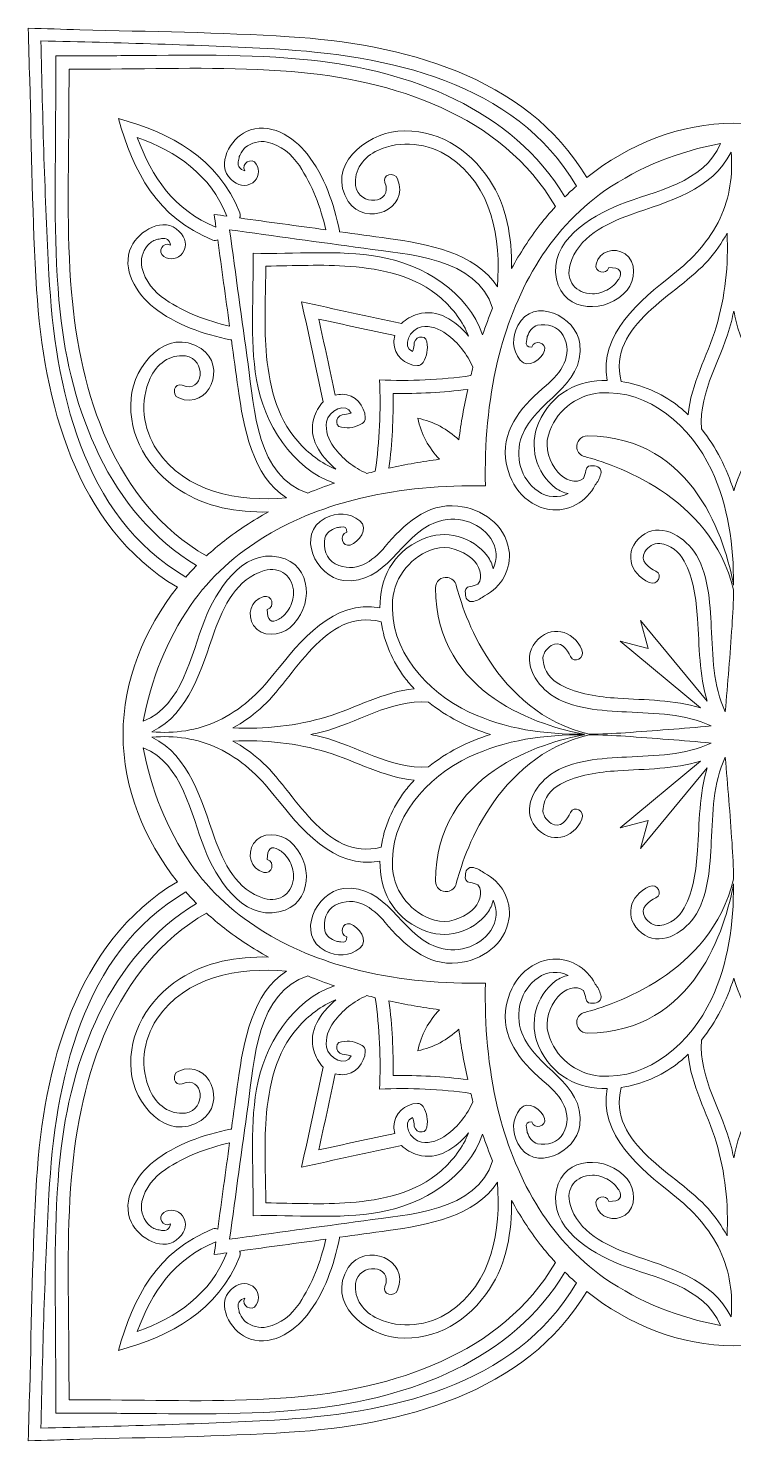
# Model space of a CAD drawing. Header units: inches. Extents: x 62 to 648, y -395 to -12.
# Drawn here: x 62.2 to 150, y -187.8 to -12.2 of the extents above; entities that cross this region are included whole.
import ezdxf

# ---------------------------------------------------------------- set-up
doc = ezdxf.new("R2010")
doc.units = ezdxf.units.IN
doc.header["$MEASUREMENT"] = 0
doc.layers.add('Layer 1', color=7, linetype='Continuous')

msp = doc.modelspace()

# ---------------------------------------------------------------- linework, layer by layer
at = {"layer": 'Layer 1', "lineweight": 0}
for points, knots in [([(236.8, -155.35), (235.93, -141.47), (232.03, -125.89), (219.28, -118.31), (223.42, -113.09), (226.04, -106.66), (226.04, -100), (226.04, -93.34), (223.42, -86.91), (219.28, -81.69), (232.03, -74.11), (235.93, -58.53), (236.8, -44.65), (237.35, -35.97), (237.42, -27.26), (237.67, -18.57), (237.73, -16.43), (237.79, -14.29), (237.85, -12.15), (235.71, -12.21), (233.57, -12.27), (231.43, -12.33), (222.74, -12.58), (214.03, -12.65), (205.35, -13.2), (191.47, -14.07), (175.89, -17.97), (168.31, -30.72), (163.09, -26.58), (156.66, -23.96), (150, -23.96), (143.34, -23.96), (136.91, -26.58), (131.69, -30.72), (124.11, -17.97), (108.53, -14.07), (94.65, -13.2), (85.97, -12.65), (77.26, -12.58), (68.57, -12.33), (66.43, -12.27), (64.29, -12.21), (62.15, -12.15), (62.21, -14.29), (62.27, -16.43), (62.33, -18.57), (62.58, -27.26), (62.65, -35.97), (63.2, -44.65), (64.07, -58.53), (67.97, -74.11), (80.72, -81.69), (76.58, -86.91), (73.96, -93.34), (73.96, -100), (73.96, -106.66), (76.58, -113.09), (80.72, -118.31), (67.97, -125.89), (64.07, -141.47), (63.2, -155.35), (62.65, -164.03), (62.58, -172.74), (62.33, -181.43), (62.27, -183.57), (62.21, -185.71), (62.15, -187.85), (62.15, -187.85), (62.15, -187.85), (62.15, -187.85), (64.29, -187.79), (66.43, -187.73), (68.57, -187.67), (77.26, -187.42), (85.97, -187.35), (94.65, -186.8), (108.53, -185.93), (124.11, -182.03), (131.69, -169.28), (136.91, -173.42), (143.34, -176.04), (150, -176.04), (156.66, -176.04), (163.09, -173.42), (168.31, -169.28), (175.89, -182.03), (191.47, -185.93), (205.35, -186.8), (214.03, -187.35), (222.74, -187.42), (231.43, -187.67), (233.57, -187.73), (235.71, -187.79), (237.85, -187.85), (237.85, -187.85), (237.85, -187.85), (237.85, -187.85), (237.79, -185.71), (237.73, -183.57), (237.67, -181.43), (237.42, -172.74), (237.35, -164.03), (236.8, -155.35)], [0, 0, 0, 0, 1, 1, 1, 2, 2, 2, 3, 3, 3, 4, 4, 4, 5, 5, 5, 6, 6, 6, 7, 7, 7, 8, 8, 8, 9, 9, 9, 10, 10, 10, 11, 11, 11, 12, 12, 12, 13, 13, 13, 14, 14, 14, 15, 15, 15, 16, 16, 16, 17, 17, 17, 18, 18, 18, 19, 19, 19, 20, 20, 20, 21, 21, 21, 22, 22, 22, 23, 23, 23, 24, 24, 24, 25, 25, 25, 26, 26, 26, 27, 27, 27, 28, 28, 28, 29, 29, 29, 30, 30, 30, 31, 31, 31, 32, 32, 32, 33, 33, 33, 34, 34, 34, 34]), ([(64.73, -42.81), (64.21, -33.13), (63.94, -23.43), (63.73, -13.73), (73.43, -13.94), (83.13, -14.21), (92.81, -14.73), (106.76, -15.5), (122.81, -18.74), (130.41, -31.79), (129.92, -32.21), (129.45, -32.65), (128.98, -33.11), (122.44, -22.21), (109.57, -17.39), (97.42, -16.12), (89.54, -15.3), (81.6, -15.52), (73.69, -15.56), (71, -15.58), (68.3, -15.59), (65.6, -15.6), (65.59, -18.3), (65.58, -21), (65.56, -23.69), (65.52, -31.6), (65.3, -39.54), (66.12, -47.42), (67.39, -59.57), (72.21, -72.44), (83.11, -78.98), (82.65, -79.45), (82.21, -79.92), (81.79, -80.41), (68.74, -72.81), (65.5, -56.76), (64.73, -42.81)], [0, 0, 0, 0, 1, 1, 1, 2, 2, 2, 3, 3, 3, 4, 4, 4, 5, 5, 5, 6, 6, 6, 7, 7, 7, 8, 8, 8, 9, 9, 9, 10, 10, 10, 11, 11, 11, 12, 12, 12, 12]), ([(67.22, -22.4), (67.22, -20.68), (67.23, -18.96), (67.24, -17.24), (68.96, -17.23), (70.68, -17.22), (72.4, -17.22), (79.91, -17.18), (87.47, -16.92), (94.97, -17.54), (107.51, -18.57), (121.13, -22.85), (127.79, -34.34), (127.13, -35.06), (126.5, -35.8), (125.9, -36.57), (124.55, -38.32), (123.37, -40.15), (122.32, -42.05), (122.39, -38.18), (121.74, -34.28), (119.59, -31.01), (117.03, -27.12), (112.93, -24.56), (108.17, -24.96), (104.11, -25.3), (99.2, -29.37), (102, -33.68), (104.11, -36.94), (109.71, -34.7), (108.14, -30.89), (107.75, -29.92), (106.15, -30.35), (106.56, -31.33), (107.67, -34.03), (103.28, -34.41), (102.91, -31.72), (102.65, -29.77), (103.96, -28.12), (105.67, -27.34), (108.51, -26.03), (111.99, -26.41), (114.58, -28.16), (119.91, -31.74), (121.06, -38.3), (120.57, -44.31), (117.88, -40.07), (111.74, -38.94), (106.96, -38.29), (104.95, -38.01), (102.94, -37.73), (100.92, -37.46), (100.92, -37.42), (100.92, -37.38), (100.91, -37.34), (100.24, -34.02), (99.01, -30.48), (96.88, -27.79), (95.17, -25.64), (92.13, -23.67), (89.31, -24.99), (87.37, -25.9), (85.43, -29.07), (87.42, -30.96), (88.21, -31.71), (89.16, -32.02), (90.11, -31.36), (90.9, -30.82), (91, -29.81), (90.55, -29.04), (90.01, -28.13), (88.58, -28.96), (89.13, -29.87), (88.49, -29.73), (88.21, -29.36), (88.31, -28.76), (88.35, -28.55), (88.39, -28.34), (88.43, -28.12), (88.59, -27.69), (88.84, -27.32), (89.18, -27), (89.92, -26.39), (90.94, -26.09), (91.9, -26.31), (93.61, -26.71), (94.94, -27.77), (95.91, -29.24), (97.51, -31.68), (98.57, -34.38), (99.2, -37.22), (95.62, -36.73), (92.04, -36.24), (88.46, -35.75), (88.56, -35.58), (88.59, -35.37), (88.49, -35.12), (85.76, -28.23), (79.92, -25.21), (73.37, -23.37), (75.21, -29.92), (78.23, -35.76), (85.12, -38.49), (85.37, -38.59), (85.58, -38.56), (85.75, -38.46), (86.24, -42.04), (86.73, -45.62), (87.22, -49.2), (84.38, -48.57), (81.68, -47.51), (79.24, -45.91), (77.77, -44.94), (76.71, -43.61), (76.31, -41.9), (76.09, -40.94), (76.39, -39.92), (77, -39.18), (77.32, -38.84), (77.69, -38.59), (78.12, -38.43), (78.34, -38.39), (78.55, -38.35), (78.76, -38.31), (79.36, -38.21), (79.73, -38.49), (79.87, -39.13), (78.96, -38.58), (78.13, -40.01), (79.04, -40.55), (79.81, -41), (80.82, -40.9), (81.36, -40.11), (82.02, -39.16), (81.71, -38.21), (80.96, -37.42), (79.07, -35.43), (75.9, -37.37), (74.99, -39.31), (73.67, -42.13), (75.64, -45.17), (77.79, -46.88), (80.48, -49.01), (84.02, -50.24), (87.34, -50.91), (87.38, -50.92), (87.42, -50.92), (87.46, -50.92), (87.73, -52.94), (88.01, -54.95), (88.29, -56.96), (88.94, -61.74), (90.07, -67.88), (94.31, -70.57), (88.3, -71.06), (81.74, -69.91), (78.16, -64.58), (76.41, -61.99), (76.03, -58.51), (77.34, -55.67), (78.12, -53.96), (79.77, -52.65), (81.72, -52.91), (84.41, -53.28), (84.03, -57.67), (81.33, -56.56), (80.35, -56.15), (79.92, -57.75), (80.89, -58.14), (84.7, -59.71), (86.94, -54.11), (83.68, -52), (79.37, -49.2), (75.3, -54.11), (74.96, -58.17), (74.56, -62.93), (77.12, -67.03), (81.01, -69.59), (84.28, -71.74), (88.18, -72.39), (92.05, -72.32), (90.15, -73.37), (88.32, -74.55), (86.57, -75.9), (85.8, -76.5), (85.06, -77.13), (84.34, -77.79), (72.85, -71.13), (68.57, -57.51), (67.54, -44.97), (66.92, -37.47), (67.18, -29.91), (67.22, -22.4)], [0, 0, 0, 0, 1, 1, 1, 2, 2, 2, 3, 3, 3, 4, 4, 4, 5, 5, 5, 6, 6, 6, 7, 7, 7, 8, 8, 8, 9, 9, 9, 10, 10, 10, 11, 11, 11, 12, 12, 12, 13, 13, 13, 14, 14, 14, 15, 15, 15, 16, 16, 16, 17, 17, 17, 18, 18, 18, 19, 19, 19, 20, 20, 20, 21, 21, 21, 22, 22, 22, 23, 23, 23, 24, 24, 24, 25, 25, 25, 26, 26, 26, 27, 27, 27, 28, 28, 28, 29, 29, 29, 30, 30, 30, 31, 31, 31, 32, 32, 32, 33, 33, 33, 34, 34, 34, 35, 35, 35, 36, 36, 36, 37, 37, 37, 38, 38, 38, 39, 39, 39, 40, 40, 40, 41, 41, 41, 42, 42, 42, 43, 43, 43, 44, 44, 44, 45, 45, 45, 46, 46, 46, 47, 47, 47, 48, 48, 48, 49, 49, 49, 50, 50, 50, 51, 51, 51, 52, 52, 52, 53, 53, 53, 54, 54, 54, 55, 55, 55, 56, 56, 56, 57, 57, 57, 58, 58, 58, 59, 59, 59, 60, 60, 60, 61, 61, 61, 62, 62, 62, 63, 63, 63, 64, 64, 64, 64]), ([(85.53, -36.89), (80.33, -34.82), (77.51, -30.64), (75.72, -25.72), (80.64, -27.51), (84.82, -30.33), (86.89, -35.53), (86.36, -35.46), (85.84, -35.38), (85.31, -35.31), (85.38, -35.84), (85.46, -36.36), (85.53, -36.89)], [0, 0, 0, 0, 1, 1, 1, 2, 2, 2, 3, 3, 3, 4, 4, 4, 4]), ([(127.93, -43.37), (128.85, -47.65), (134.26, -47.67), (136.72, -44.72), (137.73, -43.51), (137.96, -41.2), (136.46, -40.22), (135.08, -39.32), (133.32, -39.85), (132.85, -41.48), (132.56, -42.51), (134.15, -42.94), (134.44, -41.92), (135.83, -41.91), (136.24, -42.39), (135.67, -43.35), (135.54, -43.53), (135.4, -43.72), (135.27, -43.9), (135.02, -44.17), (134.74, -44.4), (134.42, -44.59), (133.8, -44.93), (133.11, -45.2), (132.39, -45.19), (130.36, -45.15), (129.03, -43.55), (129.62, -41.52), (130.61, -38.13), (134.06, -36.45), (137.15, -35.35), (141.81, -33.69), (147.32, -32.29), (149.66, -27.56), (149.92, -30.35), (149.5, -33.23), (148.31, -35.76), (146.94, -38.65), (144.89, -40.82), (142.42, -42.79), (138.36, -46.01), (133.15, -50.21), (134.25, -55.95), (130.7, -55.91), (127.36, -57.43), (125.69, -61.26), (124.46, -64.07), (125.35, -67.5), (127.82, -69.34), (128.3, -69.69), (128.84, -69.92), (129.38, -70.04), (128.22, -70.58), (126.8, -70.57), (125.63, -69.75), (123.43, -68.22), (122.68, -65.37), (123.61, -62.88), (125.27, -58.44), (131.43, -56.78), (130.83, -51.41), (130.45, -47.98), (125.03, -45.41), (123.11, -49.13), (122.34, -50.62), (122.38, -52.11), (123.41, -53.44), (124.36, -54.66), (126.13, -53.24), (126.43, -52.25), (126.74, -51.24), (125.15, -50.8), (124.84, -51.82), (124.28, -51.84), (124.07, -51.59), (124.19, -51.06), (124.23, -50.88), (124.26, -50.69), (124.29, -50.5), (124.51, -49.91), (124.91, -49.26), (125.58, -49.1), (126.74, -48.83), (128.19, -49.25), (128.77, -50.38), (130.04, -52.84), (128.5, -55.03), (126.63, -56.59), (123.95, -58.83), (121.17, -61.8), (121.58, -65.63), (121.91, -68.67), (123.87, -71.48), (127.02, -72.01), (129.35, -72.39), (131.75, -71.03), (132.74, -68.96), (133.05, -68.59), (133.3, -68.14), (133.44, -67.6), (133.62, -66.93), (133, -66.51), (132.47, -66.59), (132.08, -66.49), (131.65, -66.64), (131.58, -67.16), (131.53, -67.51), (131.42, -67.84), (131.29, -68.14), (130.4, -68.9), (128.89, -68.31), (128.11, -67.37), (127.04, -66.09), (126.44, -64.4), (126.91, -62.75), (127.72, -59.94), (130.32, -57.75), (133.28, -57.52), (139.52, -57.04), (144.68, -61.73), (147.21, -67.07), (149.36, -71.57), (149.98, -76.49), (149.97, -81.41), (148.99, -76.12), (145.21, -62.93), (131.77, -62.86), (130.96, -62.85), (130.35, -63.58), (130.47, -64.38), (130.55, -64.9), (130.93, -65.32), (131.44, -65.44), (134.78, -66.29), (147.13, -70.2), (149.97, -82), (149.95, -83.51), (149.88, -85.02), (149.78, -86.51), (149.54, -90.07), (149.25, -93.63), (148.94, -97.19), (147.39, -93.9), (147.4, -90.24), (147.2, -86.66), (147.02, -83.59), (146.87, -79.8), (145.01, -77.2), (143.63, -75.25), (140.73, -73.51), (138.5, -75.33), (136.28, -77.14), (136.98, -80), (139.48, -81.1), (140.44, -81.52), (141.28, -80.11), (140.31, -79.68), (139.44, -79.29), (138.2, -78.38), (138.94, -77.27), (139.35, -76.64), (139.99, -76.17), (140.78, -76.25), (142.14, -76.38), (143.22, -77.25), (143.84, -78.44), (144.99, -80.62), (145.33, -83.15), (145.49, -85.58), (145.71, -89.04), (145.69, -92.56), (146.69, -95.86), (146.69, -95.86), (138.37, -85.84), (138.37, -85.84), (138.37, -85.84), (139.32, -89.32), (139.32, -89.32), (139.32, -89.32), (135.84, -88.37), (135.84, -88.37), (135.84, -88.37), (145.86, -96.69), (145.86, -96.69), (142.56, -95.69), (139.04, -95.71), (135.58, -95.49), (133.15, -95.33), (130.62, -94.99), (128.44, -93.84), (127.25, -93.22), (126.38, -92.14), (126.25, -90.78), (126.17, -89.99), (126.64, -89.35), (127.27, -88.94), (128.38, -88.2), (129.29, -89.44), (129.68, -90.31), (130.11, -91.28), (131.52, -90.44), (131.1, -89.48), (130, -86.98), (127.14, -86.28), (125.33, -88.5), (123.51, -90.73), (125.25, -93.63), (127.2, -95.01), (129.8, -96.87), (133.59, -97.02), (136.66, -97.2), (140.24, -97.4), (143.9, -97.39), (147.19, -98.94), (143.63, -99.25), (140.07, -99.54), (136.51, -99.78), (135.02, -99.88), (133.51, -99.95), (132, -99.97), (120.2, -97.13), (116.29, -84.78), (115.44, -81.44), (115.32, -80.93), (114.9, -80.55), (114.38, -80.47), (113.58, -80.35), (112.85, -80.96), (112.86, -81.77), (112.93, -95.21), (126.12, -98.99), (131.41, -99.97), (126.49, -99.98), (121.57, -99.36), (117.07, -97.21), (111.73, -94.68), (107.04, -89.52), (107.52, -83.28), (107.75, -80.32), (109.94, -77.72), (112.75, -76.91), (114.4, -76.44), (116.09, -77.04), (117.37, -78.11), (118.31, -78.89), (118.9, -80.4), (118.14, -81.29), (117.84, -81.42), (117.51, -81.53), (117.16, -81.58), (116.64, -81.65), (116.49, -82.08), (116.59, -82.47), (116.51, -83), (116.93, -83.62), (117.6, -83.44), (118.14, -83.3), (118.59, -83.05), (118.96, -82.74), (121.03, -81.75), (122.39, -79.35), (122.01, -77.02), (121.48, -73.87), (118.67, -71.91), (115.63, -71.58), (111.8, -71.17), (108.83, -73.95), (106.59, -76.63), (105.03, -78.5), (102.84, -80.04), (100.38, -78.77), (99.25, -78.19), (98.83, -76.74), (99.1, -75.58), (99.26, -74.91), (99.91, -74.51), (100.5, -74.29), (100.69, -74.26), (100.88, -74.23), (101.06, -74.19), (101.59, -74.07), (101.84, -74.28), (101.82, -74.84), (100.8, -75.15), (101.24, -76.74), (102.25, -76.43), (103.24, -76.13), (104.66, -74.36), (103.44, -73.41), (102.11, -72.38), (100.62, -72.34), (99.13, -73.11), (95.41, -75.03), (97.98, -80.45), (101.41, -80.83), (106.78, -81.43), (108.44, -75.27), (112.88, -73.61), (115.37, -72.68), (118.22, -73.43), (119.75, -75.63), (120.57, -76.8), (120.58, -78.22), (120.04, -79.38), (119.92, -78.84), (119.69, -78.3), (119.34, -77.82), (117.5, -75.35), (114.07, -74.46), (111.26, -75.69), (107.43, -77.36), (105.91, -80.7), (105.95, -84.25), (100.21, -83.15), (96.01, -88.36), (92.79, -92.42), (90.82, -94.89), (88.65, -96.94), (85.76, -98.31), (83.23, -99.5), (80.35, -99.92), (77.56, -99.66), (82.29, -97.32), (83.69, -91.81), (85.35, -87.15), (86.45, -84.06), (88.13, -80.61), (91.52, -79.62), (93.55, -79.03), (95.15, -80.36), (95.19, -82.39), (95.2, -83.11), (94.93, -83.8), (94.59, -84.42), (94.4, -84.74), (94.17, -85.02), (93.9, -85.27), (93.72, -85.4), (93.53, -85.54), (93.35, -85.67), (92.39, -86.24), (91.91, -85.83), (91.92, -84.44), (92.94, -84.15), (92.51, -82.56), (91.48, -82.85), (89.85, -83.32), (89.32, -85.08), (90.22, -86.46), (91.2, -87.96), (93.51, -87.73), (94.72, -86.72), (97.67, -84.26), (97.65, -78.85), (93.37, -77.93), (88.69, -76.92), (85.55, -82.2), (84.12, -85.74), (82.35, -90.16), (81.43, -96.31), (76.48, -98.36), (77.45, -93.22), (79.36, -88.29), (82.35, -83.96), (87.31, -76.79), (95.24, -72.59), (103.56, -70.6), (108.57, -69.4), (113.85, -68.95), (119.08, -69.08), (118.95, -63.85), (119.4, -58.57), (120.6, -53.56), (122.59, -45.24), (126.79, -37.31), (133.96, -32.35), (138.29, -29.36), (143.22, -27.45), (148.36, -26.48), (146.31, -31.43), (140.16, -32.35), (135.74, -34.12), (132.2, -35.55), (126.92, -38.69), (127.93, -43.37)], [0, 0, 0, 0, 1, 1, 1, 2, 2, 2, 3, 3, 3, 4, 4, 4, 5, 5, 5, 6, 6, 6, 7, 7, 7, 8, 8, 8, 9, 9, 9, 10, 10, 10, 11, 11, 11, 12, 12, 12, 13, 13, 13, 14, 14, 14, 15, 15, 15, 16, 16, 16, 17, 17, 17, 18, 18, 18, 19, 19, 19, 20, 20, 20, 21, 21, 21, 22, 22, 22, 23, 23, 23, 24, 24, 24, 25, 25, 25, 26, 26, 26, 27, 27, 27, 28, 28, 28, 29, 29, 29, 30, 30, 30, 31, 31, 31, 32, 32, 32, 33, 33, 33, 34, 34, 34, 35, 35, 35, 36, 36, 36, 37, 37, 37, 38, 38, 38, 39, 39, 39, 40, 40, 40, 41, 41, 41, 42, 42, 42, 43, 43, 43, 44, 44, 44, 45, 45, 45, 46, 46, 46, 47, 47, 47, 48, 48, 48, 49, 49, 49, 50, 50, 50, 51, 51, 51, 52, 52, 52, 53, 53, 53, 54, 54, 54, 55, 55, 55, 56, 56, 56, 57, 57, 57, 58, 58, 58, 59, 59, 59, 60, 60, 60, 61, 61, 61, 62, 62, 62, 63, 63, 63, 64, 64, 64, 65, 65, 65, 66, 66, 66, 67, 67, 67, 68, 68, 68, 69, 69, 69, 70, 70, 70, 71, 71, 71, 72, 72, 72, 73, 73, 73, 74, 74, 74, 75, 75, 75, 76, 76, 76, 77, 77, 77, 78, 78, 78, 79, 79, 79, 80, 80, 80, 81, 81, 81, 82, 82, 82, 83, 83, 83, 84, 84, 84, 85, 85, 85, 86, 86, 86, 87, 87, 87, 88, 88, 88, 89, 89, 89, 90, 90, 90, 91, 91, 91, 92, 92, 92, 93, 93, 93, 94, 94, 94, 95, 95, 95, 96, 96, 96, 97, 97, 97, 98, 98, 98, 99, 99, 99, 100, 100, 100, 101, 101, 101, 102, 102, 102, 103, 103, 103, 104, 104, 104, 105, 105, 105, 106, 106, 106, 107, 107, 107, 108, 108, 108, 109, 109, 109, 110, 110, 110, 111, 111, 111, 112, 112, 112, 113, 113, 113, 114, 114, 114, 115, 115, 115, 116, 116, 116, 117, 117, 117, 118, 118, 118, 119, 119, 119, 120, 120, 120, 121, 121, 121, 122, 122, 122, 123, 123, 123, 124, 124, 124, 125, 125, 125, 126, 126, 126, 127, 127, 127, 128, 128, 128, 128]), ([(87.22, -37.22), (87.22, -37.22), (87.22, -37.22), (87.22, -37.22), (92.79, -37.99), (98.35, -38.75), (103.92, -39.52), (109.39, -40.27), (118.08, -40.67), (119.96, -46.98), (119.51, -48.07), (119.1, -49.17), (118.73, -50.28), (116.96, -45.02), (111.3, -41.49), (105.87, -40.57), (100.72, -39.69), (95.38, -40.26), (90.14, -40.14), (90.26, -45.38), (89.69, -50.72), (90.57, -55.87), (91.49, -61.3), (95.02, -66.96), (100.28, -68.73), (99.17, -69.1), (98.07, -69.51), (96.98, -69.96), (90.67, -68.08), (90.27, -59.39), (89.52, -53.92), (88.75, -48.35), (87.99, -42.79), (87.22, -37.22)], [0, 0, 0, 0, 1, 1, 1, 2, 2, 2, 3, 3, 3, 4, 4, 4, 5, 5, 5, 6, 6, 6, 7, 7, 7, 8, 8, 8, 9, 9, 9, 10, 10, 10, 11, 11, 11, 11]), ([(135.98, -56.09), (134.16, -49.04), (143.04, -45.32), (146.81, -41.02), (147.74, -39.97), (148.52, -38.84), (149.17, -37.64), (149.35, -41.58), (148.94, -45.54), (147.8, -49.33), (146.72, -52.94), (144.63, -56.43), (144.33, -60.22), (143.89, -59.81), (143.43, -59.41), (142.94, -59.04), (140.97, -57.52), (138.48, -56.45), (135.98, -56.09)], [0, 0, 0, 0, 1, 1, 1, 2, 2, 2, 3, 3, 3, 4, 4, 4, 5, 5, 5, 6, 6, 6, 6]), ([(91.73, -41.73), (95.23, -41.71), (98.75, -41.5), (102.23, -41.77), (106.21, -42.08), (110.45, -42.98), (113.53, -45.7), (115.05, -47.05), (116.28, -48.64), (116.99, -50.45), (115.33, -48.46), (113.11, -47.01), (110.68, -47.71), (109.88, -47.94), (109.17, -48.33), (108.64, -48.88), (104.49, -47.98), (100.34, -47.09), (96.19, -46.19), (97.09, -50.34), (97.98, -54.49), (98.88, -58.64), (98.33, -59.17), (97.94, -59.88), (97.71, -60.68), (97.01, -63.11), (98.46, -65.33), (100.45, -66.99), (98.64, -66.28), (97.05, -65.05), (95.7, -63.53), (92.98, -60.45), (92.08, -56.21), (91.77, -52.23), (91.5, -48.75), (91.71, -45.23), (91.73, -41.73)], [0, 0, 0, 0, 1, 1, 1, 2, 2, 2, 3, 3, 3, 4, 4, 4, 5, 5, 5, 6, 6, 6, 7, 7, 7, 8, 8, 8, 9, 9, 9, 10, 10, 10, 11, 11, 11, 12, 12, 12, 12]), ([(149.71, -48.62), (149.81, -48.19), (149.91, -47.76), (150, -47.33), (150.09, -47.76), (150.19, -48.19), (150.29, -48.62), (151.38, -53.03), (154.38, -57.26), (154.03, -61.93), (154.02, -61.95), (154.03, -61.97), (154.03, -61.99), (152.19, -64.25), (150.89, -66.89), (150, -69.69), (149.11, -66.89), (147.81, -64.25), (145.97, -61.99), (145.97, -61.97), (145.98, -61.95), (145.98, -61.93), (145.62, -57.26), (148.62, -53.03), (149.71, -48.62)], [0, 0, 0, 0, 1, 1, 1, 2, 2, 2, 3, 3, 3, 4, 4, 4, 5, 5, 5, 6, 6, 6, 7, 7, 7, 8, 8, 8, 8]), ([(99.3, -61.12), (99.52, -59.69), (101.81, -58.6), (102.36, -60.01), (102.11, -60.08), (101.85, -60.14), (101.59, -60.2), (100.55, -60.05), (100.11, -61.64), (101.15, -61.79), (102.13, -61.93), (102.86, -61.83), (103.72, -61.31), (103.96, -61.16), (104.14, -60.89), (104.12, -60.6), (104.05, -59.1), (102.86, -57.69), (101.26, -57.68), (100.95, -57.68), (100.65, -57.72), (100.38, -57.79), (99.7, -54.64), (99.02, -51.49), (98.34, -48.34), (101.49, -49.02), (104.64, -49.7), (107.79, -50.38), (107.72, -50.65), (107.68, -50.95), (107.68, -51.26), (107.69, -52.86), (109.1, -54.05), (110.6, -54.12), (110.89, -54.14), (111.16, -53.96), (111.31, -53.72), (111.83, -52.86), (111.93, -52.13), (111.79, -51.15), (111.64, -50.11), (110.05, -50.55), (110.2, -51.59), (110.14, -51.85), (110.08, -52.11), (110.01, -52.36), (108.6, -51.81), (109.69, -49.52), (111.12, -49.3), (112.24, -49.12), (113.34, -49.52), (114.24, -50.19), (115.7, -51.27), (116.79, -52.68), (117.53, -54.31), (117.44, -54.66), (117.35, -55.01), (117.26, -55.36), (113.49, -55.89), (109.68, -56.07), (105.89, -55.89), (106.07, -59.68), (105.89, -63.49), (105.36, -67.26), (105.01, -67.35), (104.66, -67.44), (104.31, -67.53), (102.68, -66.79), (101.27, -65.7), (100.19, -64.24), (99.52, -63.34), (99.12, -62.24), (99.3, -61.12)], [0, 0, 0, 0, 1, 1, 1, 2, 2, 2, 3, 3, 3, 4, 4, 4, 5, 5, 5, 6, 6, 6, 7, 7, 7, 8, 8, 8, 9, 9, 9, 10, 10, 10, 11, 11, 11, 12, 12, 12, 13, 13, 13, 14, 14, 14, 15, 15, 15, 16, 16, 16, 17, 17, 17, 18, 18, 18, 19, 19, 19, 20, 20, 20, 21, 21, 21, 22, 22, 22, 23, 23, 23, 24, 24, 24, 24]), ([(107.57, -57.57), (107.57, -57.57), (107.57, -57.57), (107.57, -57.57), (110.67, -57.63), (113.77, -57.46), (116.87, -57.07), (116.41, -59.15), (116.05, -61.25), (115.76, -63.36), (114.38, -62.02), (112.62, -61.08), (110.66, -60.66), (111.08, -62.62), (112.02, -64.38), (113.36, -65.76), (111.25, -66.05), (109.15, -66.41), (107.07, -66.87), (107.46, -63.77), (107.63, -60.67), (107.57, -57.57)], [0, 0, 0, 0, 1, 1, 1, 2, 2, 2, 3, 3, 3, 4, 4, 4, 5, 5, 5, 6, 6, 6, 7, 7, 7, 7]), ([(109.04, -92.94), (109.41, -93.43), (109.81, -93.89), (110.22, -94.33), (106.43, -94.63), (102.94, -96.72), (99.33, -97.8), (95.54, -98.94), (91.58, -99.35), (87.64, -99.17), (88.84, -98.52), (89.97, -97.74), (91.02, -96.81), (95.32, -93.04), (99.04, -84.16), (106.09, -85.98), (106.45, -88.48), (107.52, -90.97), (109.04, -92.94)], [0, 0, 0, 0, 1, 1, 1, 2, 2, 2, 3, 3, 3, 4, 4, 4, 5, 5, 5, 6, 6, 6, 6]), ([(111.99, -104.03), (111.97, -104.03), (111.95, -104.02), (111.93, -104.02), (107.26, -104.38), (103.03, -101.38), (98.62, -100.29), (98.19, -100.19), (97.76, -100.09), (97.33, -100), (97.33, -100), (97.33, -100), (97.33, -100), (97.76, -99.91), (98.19, -99.81), (98.62, -99.71), (103.03, -98.62), (107.26, -95.62), (111.93, -95.97), (111.95, -95.98), (111.97, -95.97), (111.99, -95.97), (114.25, -97.81), (116.89, -99.11), (119.69, -100), (119.69, -100), (119.69, -100), (119.69, -100), (116.89, -100.89), (114.25, -102.19), (111.99, -104.03)], [0, 0, 0, 0, 1, 1, 1, 2, 2, 2, 3, 3, 3, 4, 4, 4, 5, 5, 5, 6, 6, 6, 7, 7, 7, 8, 8, 8, 9, 9, 9, 10, 10, 10, 10]), ([(120.6, -146.44), (119.4, -141.43), (118.95, -136.15), (119.08, -130.92), (119.08, -130.92), (119.08, -130.92), (119.08, -130.92), (113.85, -131.05), (108.57, -130.6), (103.56, -129.4), (95.24, -127.41), (87.31, -123.21), (82.35, -116.04), (79.36, -111.71), (77.45, -106.78), (76.48, -101.64), (81.43, -103.69), (82.35, -109.84), (84.12, -114.26), (85.55, -117.8), (88.69, -123.08), (93.37, -122.07), (97.65, -121.15), (97.67, -115.74), (94.72, -113.28), (93.51, -112.27), (91.2, -112.04), (90.22, -113.54), (89.32, -114.92), (89.85, -116.68), (91.48, -117.15), (92.51, -117.44), (92.94, -115.85), (91.92, -115.56), (91.91, -114.17), (92.39, -113.76), (93.35, -114.33), (93.53, -114.46), (93.72, -114.6), (93.9, -114.73), (94.17, -114.98), (94.4, -115.26), (94.59, -115.58), (94.93, -116.2), (95.2, -116.89), (95.19, -117.61), (95.15, -119.64), (93.55, -120.97), (91.52, -120.38), (88.13, -119.39), (86.45, -115.94), (85.35, -112.85), (83.69, -108.19), (82.29, -102.68), (77.56, -100.34), (80.35, -100.08), (83.23, -100.5), (85.76, -101.69), (88.65, -103.06), (90.82, -105.11), (92.79, -107.58), (96.01, -111.64), (100.21, -116.85), (105.95, -115.75), (105.91, -119.3), (107.43, -122.64), (111.26, -124.31), (114.07, -125.54), (117.5, -124.65), (119.34, -122.18), (119.69, -121.7), (119.92, -121.16), (120.04, -120.62), (120.58, -121.78), (120.57, -123.2), (119.75, -124.37), (118.22, -126.57), (115.37, -127.32), (112.88, -126.39), (108.44, -124.73), (106.78, -118.57), (101.41, -119.17), (97.98, -119.55), (95.41, -124.97), (99.13, -126.89), (100.62, -127.66), (102.11, -127.62), (103.44, -126.59), (104.66, -125.64), (103.24, -123.87), (102.25, -123.57), (101.24, -123.26), (100.8, -124.85), (101.82, -125.16), (101.84, -125.72), (101.59, -125.93), (101.06, -125.81), (100.88, -125.77), (100.69, -125.74), (100.5, -125.71), (99.91, -125.49), (99.26, -125.09), (99.1, -124.42), (98.83, -123.26), (99.25, -121.81), (100.38, -121.23), (102.84, -119.96), (105.03, -121.5), (106.59, -123.37), (108.83, -126.05), (111.8, -128.83), (115.63, -128.42), (118.67, -128.09), (121.48, -126.13), (122.01, -122.98), (122.39, -120.65), (121.03, -118.25), (118.96, -117.26), (118.59, -116.95), (118.14, -116.7), (117.6, -116.56), (116.93, -116.38), (116.51, -117), (116.59, -117.53), (116.49, -117.92), (116.64, -118.35), (117.16, -118.42), (117.51, -118.47), (117.84, -118.58), (118.14, -118.71), (118.9, -119.6), (118.31, -121.11), (117.37, -121.89), (116.09, -122.96), (114.4, -123.56), (112.75, -123.09), (109.94, -122.28), (107.75, -119.68), (107.52, -116.72), (107.04, -110.48), (111.73, -105.32), (117.07, -102.79), (121.57, -100.64), (126.49, -100.02), (131.41, -100.03), (126.12, -101.01), (112.93, -104.79), (112.86, -118.23), (112.85, -119.04), (113.58, -119.65), (114.38, -119.53), (114.9, -119.45), (115.32, -119.07), (115.44, -118.56), (116.29, -115.22), (120.2, -102.87), (132, -100.03), (133.51, -100.05), (135.02, -100.12), (136.51, -100.22), (140.07, -100.46), (143.63, -100.75), (147.19, -101.06), (143.9, -102.61), (140.24, -102.6), (136.66, -102.8), (133.59, -102.98), (129.8, -103.13), (127.2, -104.99), (125.25, -106.37), (123.51, -109.27), (125.33, -111.5), (127.14, -113.72), (130, -113.02), (131.1, -110.52), (131.52, -109.56), (130.11, -108.72), (129.68, -109.69), (129.29, -110.56), (128.38, -111.8), (127.27, -111.06), (126.64, -110.65), (126.17, -110.01), (126.25, -109.22), (126.38, -107.86), (127.25, -106.78), (128.44, -106.16), (130.62, -105.01), (133.15, -104.67), (135.58, -104.51), (139.04, -104.29), (142.56, -104.31), (145.86, -103.31), (145.86, -103.31), (135.84, -111.63), (135.84, -111.63), (135.84, -111.63), (139.32, -110.68), (139.32, -110.68), (139.32, -110.68), (139.32, -110.68), (139.32, -110.68), (139.32, -110.68), (138.37, -114.16), (138.37, -114.16), (138.37, -114.16), (146.69, -104.14), (146.69, -104.14), (145.69, -107.44), (145.71, -110.96), (145.49, -114.42), (145.33, -116.85), (144.99, -119.38), (143.84, -121.56), (143.22, -122.75), (142.14, -123.62), (140.78, -123.75), (139.99, -123.83), (139.35, -123.36), (138.94, -122.73), (138.2, -121.62), (139.44, -120.71), (140.31, -120.32), (141.28, -119.89), (140.44, -118.48), (139.48, -118.9), (136.98, -120), (136.28, -122.86), (138.5, -124.67), (140.73, -126.49), (143.63, -124.75), (145.01, -122.8), (146.87, -120.2), (147.02, -116.41), (147.2, -113.34), (147.4, -109.76), (147.39, -106.1), (148.94, -102.81), (149.25, -106.37), (149.54, -109.93), (149.78, -113.49), (149.88, -114.98), (149.95, -116.49), (149.97, -118), (147.13, -129.8), (134.78, -133.71), (131.44, -134.56), (130.93, -134.68), (130.55, -135.1), (130.47, -135.62), (130.47, -135.62), (130.47, -135.62), (130.47, -135.62), (130.35, -136.42), (130.96, -137.15), (131.77, -137.14), (145.21, -137.07), (148.99, -123.88), (149.97, -118.59), (149.98, -123.51), (149.36, -128.43), (147.21, -132.93), (144.68, -138.27), (139.52, -142.96), (133.28, -142.48), (130.32, -142.25), (127.72, -140.06), (126.91, -137.25), (126.44, -135.6), (127.04, -133.91), (128.11, -132.63), (128.89, -131.69), (130.4, -131.1), (131.29, -131.86), (131.42, -132.16), (131.53, -132.49), (131.58, -132.84), (131.65, -133.36), (132.08, -133.51), (132.47, -133.41), (133, -133.49), (133.62, -133.07), (133.44, -132.4), (133.3, -131.86), (133.05, -131.41), (132.74, -131.04), (131.75, -128.97), (129.35, -127.61), (127.02, -127.99), (123.87, -128.52), (121.91, -131.33), (121.58, -134.37), (121.17, -138.2), (123.95, -141.17), (126.63, -143.41), (128.5, -144.97), (130.04, -147.16), (128.77, -149.62), (128.19, -150.75), (126.74, -151.17), (125.58, -150.9), (124.91, -150.74), (124.51, -150.09), (124.29, -149.5), (124.26, -149.31), (124.23, -149.12), (124.19, -148.94), (124.07, -148.41), (124.28, -148.16), (124.84, -148.18), (125.15, -149.2), (126.74, -148.76), (126.43, -147.75), (126.13, -146.76), (124.36, -145.34), (123.41, -146.56), (122.38, -147.89), (122.34, -149.38), (123.11, -150.87), (125.03, -154.59), (130.45, -152.02), (130.83, -148.59), (131.43, -143.22), (125.27, -141.56), (123.61, -137.12), (122.68, -134.63), (123.43, -131.78), (125.63, -130.25), (126.8, -129.43), (128.22, -129.42), (129.38, -129.96), (128.84, -130.08), (128.3, -130.31), (127.82, -130.66), (125.35, -132.5), (124.46, -135.93), (125.69, -138.74), (127.36, -142.57), (130.7, -144.09), (134.25, -144.05), (133.15, -149.79), (138.36, -153.99), (142.42, -157.21), (144.89, -159.18), (146.94, -161.35), (148.31, -164.24), (149.5, -166.77), (149.92, -169.65), (149.66, -172.44), (147.32, -167.71), (141.81, -166.31), (137.15, -164.65), (134.06, -163.55), (130.61, -161.87), (129.62, -158.48), (129.03, -156.45), (130.36, -154.85), (132.39, -154.81), (133.11, -154.8), (133.8, -155.07), (134.42, -155.41), (134.74, -155.6), (135.02, -155.83), (135.27, -156.1), (135.4, -156.28), (135.54, -156.47), (135.67, -156.65), (136.24, -157.61), (135.83, -158.09), (134.44, -158.08), (134.15, -157.06), (132.56, -157.49), (132.85, -158.52), (133.32, -160.15), (135.08, -160.68), (136.46, -159.78), (137.96, -158.8), (137.73, -156.49), (136.72, -155.28), (134.26, -152.33), (128.85, -152.35), (127.93, -156.63), (126.92, -161.31), (132.2, -164.45), (135.74, -165.88), (140.16, -167.65), (146.31, -168.57), (148.36, -173.52), (143.22, -172.55), (138.29, -170.64), (133.96, -167.65), (126.79, -162.69), (122.59, -154.76), (120.6, -146.44)], [0, 0, 0, 0, 1, 1, 1, 2, 2, 2, 3, 3, 3, 4, 4, 4, 5, 5, 5, 6, 6, 6, 7, 7, 7, 8, 8, 8, 9, 9, 9, 10, 10, 10, 11, 11, 11, 12, 12, 12, 13, 13, 13, 14, 14, 14, 15, 15, 15, 16, 16, 16, 17, 17, 17, 18, 18, 18, 19, 19, 19, 20, 20, 20, 21, 21, 21, 22, 22, 22, 23, 23, 23, 24, 24, 24, 25, 25, 25, 26, 26, 26, 27, 27, 27, 28, 28, 28, 29, 29, 29, 30, 30, 30, 31, 31, 31, 32, 32, 32, 33, 33, 33, 34, 34, 34, 35, 35, 35, 36, 36, 36, 37, 37, 37, 38, 38, 38, 39, 39, 39, 40, 40, 40, 41, 41, 41, 42, 42, 42, 43, 43, 43, 44, 44, 44, 45, 45, 45, 46, 46, 46, 47, 47, 47, 48, 48, 48, 49, 49, 49, 50, 50, 50, 51, 51, 51, 52, 52, 52, 53, 53, 53, 54, 54, 54, 55, 55, 55, 56, 56, 56, 57, 57, 57, 58, 58, 58, 59, 59, 59, 60, 60, 60, 61, 61, 61, 62, 62, 62, 63, 63, 63, 64, 64, 64, 65, 65, 65, 66, 66, 66, 67, 67, 67, 68, 68, 68, 69, 69, 69, 70, 70, 70, 71, 71, 71, 72, 72, 72, 73, 73, 73, 74, 74, 74, 75, 75, 75, 76, 76, 76, 77, 77, 77, 78, 78, 78, 79, 79, 79, 80, 80, 80, 81, 81, 81, 82, 82, 82, 83, 83, 83, 84, 84, 84, 85, 85, 85, 86, 86, 86, 87, 87, 87, 88, 88, 88, 89, 89, 89, 90, 90, 90, 91, 91, 91, 92, 92, 92, 93, 93, 93, 94, 94, 94, 95, 95, 95, 96, 96, 96, 97, 97, 97, 98, 98, 98, 99, 99, 99, 100, 100, 100, 101, 101, 101, 102, 102, 102, 103, 103, 103, 104, 104, 104, 105, 105, 105, 106, 106, 106, 107, 107, 107, 108, 108, 108, 109, 109, 109, 110, 110, 110, 111, 111, 111, 112, 112, 112, 113, 113, 113, 114, 114, 114, 115, 115, 115, 116, 116, 116, 117, 117, 117, 118, 118, 118, 119, 119, 119, 120, 120, 120, 121, 121, 121, 122, 122, 122, 123, 123, 123, 124, 124, 124, 125, 125, 125, 126, 126, 126, 127, 127, 127, 128, 128, 128, 129, 129, 129, 130, 130, 130, 131, 131, 131, 131]), ([(106.09, -114.02), (99.04, -115.84), (95.32, -106.96), (91.02, -103.19), (89.97, -102.26), (88.84, -101.48), (87.64, -100.83), (91.58, -100.65), (95.54, -101.06), (99.33, -102.2), (102.94, -103.28), (106.43, -105.37), (110.22, -105.67), (109.81, -106.11), (109.41, -106.57), (109.04, -107.06), (107.52, -109.03), (106.45, -111.52), (106.09, -114.02)], [0, 0, 0, 0, 1, 1, 1, 2, 2, 2, 3, 3, 3, 4, 4, 4, 5, 5, 5, 6, 6, 6, 6]), ([(92.81, -185.27), (83.13, -185.79), (73.43, -186.06), (63.73, -186.27), (63.94, -176.57), (64.21, -166.87), (64.73, -157.19), (65.5, -143.24), (68.74, -127.19), (81.79, -119.59), (82.21, -120.08), (82.65, -120.55), (83.11, -121.02), (72.21, -127.56), (67.39, -140.43), (66.12, -152.58), (65.3, -160.46), (65.52, -168.4), (65.56, -176.31), (65.58, -179), (65.59, -181.7), (65.6, -184.4), (68.3, -184.41), (71, -184.42), (73.69, -184.44), (81.6, -184.48), (89.54, -184.7), (97.42, -183.88), (109.57, -182.61), (122.44, -177.79), (128.98, -166.89), (129.45, -167.35), (129.92, -167.79), (130.41, -168.21), (122.81, -181.26), (106.76, -184.5), (92.81, -185.27)], [0, 0, 0, 0, 1, 1, 1, 2, 2, 2, 3, 3, 3, 4, 4, 4, 5, 5, 5, 6, 6, 6, 7, 7, 7, 8, 8, 8, 9, 9, 9, 10, 10, 10, 11, 11, 11, 12, 12, 12, 12]), ([(67.22, -177.6), (67.18, -170.09), (66.92, -162.53), (67.54, -155.03), (68.57, -142.49), (72.85, -128.87), (84.34, -122.21), (85.06, -122.87), (85.8, -123.5), (86.57, -124.1), (88.32, -125.45), (90.15, -126.63), (92.05, -127.68), (88.18, -127.61), (84.28, -128.26), (81.01, -130.41), (77.12, -132.97), (74.56, -137.07), (74.96, -141.83), (75.3, -145.89), (79.37, -150.8), (83.68, -148), (86.94, -145.89), (84.7, -140.29), (80.89, -141.86), (79.92, -142.25), (80.35, -143.85), (81.33, -143.44), (84.03, -142.33), (84.41, -146.72), (81.72, -147.09), (79.77, -147.35), (78.12, -146.04), (77.34, -144.33), (76.03, -141.49), (76.41, -138.01), (78.16, -135.42), (81.74, -130.09), (88.3, -128.94), (94.31, -129.43), (90.07, -132.12), (88.94, -138.26), (88.29, -143.04), (88.01, -145.05), (87.73, -147.06), (87.46, -149.08), (87.42, -149.08), (87.38, -149.08), (87.34, -149.09), (84.02, -149.76), (80.48, -150.99), (77.79, -153.12), (75.64, -154.83), (73.67, -157.87), (74.99, -160.69), (75.9, -162.63), (79.07, -164.57), (80.96, -162.58), (81.71, -161.79), (82.02, -160.84), (81.36, -159.89), (80.82, -159.1), (79.81, -159), (79.04, -159.45), (78.13, -159.99), (78.96, -161.42), (79.87, -160.87), (79.73, -161.51), (79.36, -161.79), (78.76, -161.69), (78.55, -161.65), (78.34, -161.61), (78.12, -161.57), (77.69, -161.41), (77.32, -161.16), (77, -160.82), (76.39, -160.08), (76.09, -159.06), (76.31, -158.1), (76.71, -156.39), (77.77, -155.06), (79.24, -154.09), (81.68, -152.49), (84.38, -151.43), (87.22, -150.8), (86.73, -154.38), (86.24, -157.96), (85.75, -161.54), (85.58, -161.44), (85.37, -161.41), (85.12, -161.51), (78.23, -164.24), (75.21, -170.08), (73.37, -176.63), (79.92, -174.79), (85.76, -171.77), (88.49, -164.88), (88.59, -164.63), (88.56, -164.42), (88.46, -164.25), (92.04, -163.76), (95.62, -163.27), (99.2, -162.78), (98.57, -165.62), (97.51, -168.32), (95.91, -170.76), (94.94, -172.23), (93.61, -173.29), (91.9, -173.69), (90.94, -173.91), (89.92, -173.61), (89.18, -173), (88.84, -172.68), (88.59, -172.31), (88.43, -171.88), (88.39, -171.66), (88.35, -171.45), (88.31, -171.24), (88.21, -170.64), (88.49, -170.27), (89.13, -170.13), (88.58, -171.04), (90.01, -171.87), (90.55, -170.96), (91, -170.19), (90.9, -169.18), (90.11, -168.64), (89.16, -167.98), (88.21, -168.29), (87.42, -169.04), (85.43, -170.93), (87.37, -174.1), (89.31, -175.01), (92.13, -176.33), (95.17, -174.36), (96.88, -172.21), (99.01, -169.52), (100.24, -165.98), (100.91, -162.66), (100.92, -162.62), (100.92, -162.58), (100.92, -162.54), (102.94, -162.27), (104.95, -161.99), (106.96, -161.71), (111.74, -161.06), (117.88, -159.93), (120.57, -155.69), (121.06, -161.7), (119.91, -168.26), (114.58, -171.84), (111.99, -173.59), (108.51, -173.97), (105.67, -172.66), (103.96, -171.88), (102.65, -170.23), (102.91, -168.28), (103.28, -165.59), (107.67, -165.97), (106.56, -168.67), (106.15, -169.65), (107.75, -170.08), (108.14, -169.11), (109.71, -165.3), (104.11, -163.06), (102, -166.32), (99.2, -170.63), (104.11, -174.7), (108.17, -175.04), (112.93, -175.44), (117.03, -172.88), (119.59, -168.99), (121.74, -165.72), (122.39, -161.82), (122.32, -157.95), (123.37, -159.85), (124.55, -161.68), (125.9, -163.43), (126.5, -164.2), (127.13, -164.94), (127.79, -165.66), (121.13, -177.15), (107.51, -181.43), (94.97, -182.46), (87.47, -183.08), (79.91, -182.82), (72.4, -182.78), (70.68, -182.78), (68.96, -182.77), (67.24, -182.76), (67.23, -181.04), (67.22, -179.32), (67.22, -177.6)], [0, 0, 0, 0, 1, 1, 1, 2, 2, 2, 3, 3, 3, 4, 4, 4, 5, 5, 5, 6, 6, 6, 7, 7, 7, 8, 8, 8, 9, 9, 9, 10, 10, 10, 11, 11, 11, 12, 12, 12, 13, 13, 13, 14, 14, 14, 15, 15, 15, 16, 16, 16, 17, 17, 17, 18, 18, 18, 19, 19, 19, 20, 20, 20, 21, 21, 21, 22, 22, 22, 23, 23, 23, 24, 24, 24, 25, 25, 25, 26, 26, 26, 27, 27, 27, 28, 28, 28, 29, 29, 29, 30, 30, 30, 31, 31, 31, 32, 32, 32, 33, 33, 33, 34, 34, 34, 35, 35, 35, 36, 36, 36, 37, 37, 37, 38, 38, 38, 39, 39, 39, 40, 40, 40, 41, 41, 41, 42, 42, 42, 43, 43, 43, 44, 44, 44, 45, 45, 45, 46, 46, 46, 47, 47, 47, 48, 48, 48, 49, 49, 49, 50, 50, 50, 51, 51, 51, 52, 52, 52, 53, 53, 53, 54, 54, 54, 55, 55, 55, 56, 56, 56, 57, 57, 57, 58, 58, 58, 59, 59, 59, 60, 60, 60, 61, 61, 61, 62, 62, 62, 63, 63, 63, 64, 64, 64, 64]), ([(87.22, -162.78), (87.99, -157.21), (88.75, -151.65), (89.52, -146.08), (90.27, -140.61), (90.67, -131.92), (96.98, -130.04), (98.07, -130.49), (99.17, -130.9), (100.28, -131.27), (95.02, -133.04), (91.49, -138.7), (90.57, -144.13), (89.69, -149.28), (90.26, -154.62), (90.14, -159.86), (95.38, -159.74), (100.72, -160.31), (105.87, -159.43), (111.3, -158.51), (116.96, -154.98), (118.73, -149.72), (119.1, -150.83), (119.51, -151.93), (119.96, -153.02), (118.08, -159.33), (109.39, -159.73), (103.92, -160.48), (98.35, -161.25), (92.79, -162.01), (87.22, -162.78)], [0, 0, 0, 0, 1, 1, 1, 2, 2, 2, 3, 3, 3, 4, 4, 4, 5, 5, 5, 6, 6, 6, 7, 7, 7, 8, 8, 8, 9, 9, 9, 10, 10, 10, 10]), ([(150.29, -151.38), (150.19, -151.81), (150.09, -152.24), (150, -152.67), (149.91, -152.24), (149.81, -151.81), (149.71, -151.38), (148.62, -146.97), (145.62, -142.74), (145.98, -138.07), (145.98, -138.05), (145.97, -138.03), (145.97, -138.01), (147.81, -135.75), (149.11, -133.11), (150, -130.31), (150.89, -133.11), (152.19, -135.75), (154.03, -138.01), (154.03, -138.03), (154.02, -138.05), (154.03, -138.07), (154.38, -142.74), (151.38, -146.97), (150.29, -151.38)], [0, 0, 0, 0, 1, 1, 1, 2, 2, 2, 3, 3, 3, 4, 4, 4, 5, 5, 5, 6, 6, 6, 7, 7, 7, 8, 8, 8, 8]), ([(91.77, -147.77), (92.08, -143.79), (92.98, -139.55), (95.7, -136.47), (97.05, -134.95), (98.64, -133.72), (100.45, -133.01), (98.46, -134.67), (97.01, -136.89), (97.71, -139.32), (97.94, -140.12), (98.33, -140.83), (98.88, -141.36), (97.98, -145.51), (97.09, -149.66), (96.19, -153.81), (100.34, -152.91), (104.49, -152.02), (108.64, -151.12), (109.17, -151.67), (109.88, -152.06), (110.68, -152.29), (113.11, -152.99), (115.33, -151.54), (116.99, -149.55), (116.28, -151.36), (115.05, -152.95), (113.53, -154.3), (110.45, -157.02), (106.21, -157.92), (102.23, -158.23), (98.75, -158.5), (95.23, -158.29), (91.73, -158.27), (91.71, -154.77), (91.5, -151.25), (91.77, -147.77)], [0, 0, 0, 0, 1, 1, 1, 2, 2, 2, 3, 3, 3, 4, 4, 4, 5, 5, 5, 6, 6, 6, 7, 7, 7, 8, 8, 8, 9, 9, 9, 10, 10, 10, 11, 11, 11, 12, 12, 12, 12]), ([(110.01, -147.64), (110.08, -147.89), (110.14, -148.15), (110.2, -148.41), (110.05, -149.45), (111.64, -149.89), (111.79, -148.85), (111.93, -147.87), (111.83, -147.14), (111.31, -146.28), (111.16, -146.04), (110.89, -145.86), (110.6, -145.88), (109.1, -145.95), (107.69, -147.14), (107.68, -148.74), (107.68, -149.05), (107.72, -149.35), (107.79, -149.62), (104.64, -150.3), (101.49, -150.98), (98.34, -151.66), (99.02, -148.51), (99.7, -145.36), (100.38, -142.21), (100.65, -142.28), (100.95, -142.32), (101.26, -142.32), (102.86, -142.31), (104.05, -140.9), (104.12, -139.4), (104.14, -139.11), (103.96, -138.84), (103.72, -138.69), (102.86, -138.17), (102.13, -138.07), (101.15, -138.21), (100.11, -138.36), (100.55, -139.95), (101.59, -139.8), (101.85, -139.86), (102.11, -139.92), (102.36, -139.99), (101.81, -141.4), (99.52, -140.31), (99.3, -138.88), (99.12, -137.76), (99.52, -136.66), (100.19, -135.76), (101.27, -134.3), (102.68, -133.21), (104.31, -132.47), (104.66, -132.56), (105.01, -132.65), (105.36, -132.74), (105.89, -136.51), (106.07, -140.32), (105.89, -144.11), (109.68, -143.93), (113.49, -144.11), (117.26, -144.64), (117.35, -144.99), (117.44, -145.34), (117.53, -145.69), (116.79, -147.32), (115.7, -148.73), (114.24, -149.81), (113.34, -150.48), (112.24, -150.88), (111.12, -150.7), (109.69, -150.48), (108.6, -148.19), (110.01, -147.64)], [0, 0, 0, 0, 1, 1, 1, 2, 2, 2, 3, 3, 3, 4, 4, 4, 5, 5, 5, 6, 6, 6, 7, 7, 7, 8, 8, 8, 9, 9, 9, 10, 10, 10, 11, 11, 11, 12, 12, 12, 13, 13, 13, 14, 14, 14, 15, 15, 15, 16, 16, 16, 17, 17, 17, 18, 18, 18, 19, 19, 19, 20, 20, 20, 21, 21, 21, 22, 22, 22, 23, 23, 23, 24, 24, 24, 24]), ([(113.36, -134.24), (112.02, -135.62), (111.08, -137.38), (110.66, -139.34), (112.62, -138.92), (114.38, -137.98), (115.76, -136.64), (116.05, -138.75), (116.41, -140.85), (116.87, -142.93), (113.77, -142.54), (110.67, -142.37), (107.57, -142.43), (107.63, -139.33), (107.46, -136.23), (107.07, -133.13), (109.15, -133.59), (111.25, -133.95), (113.36, -134.24)], [0, 0, 0, 0, 1, 1, 1, 2, 2, 2, 3, 3, 3, 4, 4, 4, 5, 5, 5, 6, 6, 6, 6]), ([(135.98, -143.91), (138.48, -143.55), (140.97, -142.48), (142.94, -140.96), (143.43, -140.59), (143.89, -140.19), (144.33, -139.78), (144.63, -143.57), (146.72, -147.06), (147.8, -150.67), (148.94, -154.46), (149.35, -158.42), (149.17, -162.36), (148.52, -161.16), (147.74, -160.03), (146.81, -158.98), (143.04, -154.68), (134.16, -150.96), (135.98, -143.91)], [0, 0, 0, 0, 1, 1, 1, 2, 2, 2, 3, 3, 3, 4, 4, 4, 5, 5, 5, 6, 6, 6, 6]), ([(85.31, -164.69), (85.84, -164.62), (86.36, -164.54), (86.89, -164.47), (84.82, -169.67), (80.64, -172.49), (75.72, -174.28), (77.51, -169.36), (80.33, -165.18), (85.53, -163.11), (85.46, -163.64), (85.38, -164.16), (85.31, -164.69)], [0, 0, 0, 0, 1, 1, 1, 2, 2, 2, 3, 3, 3, 4, 4, 4, 4])]:
    msp.add_open_spline(points, degree=3, knots=knots, dxfattribs=at)

doc.saveas('drawing.dxf')
